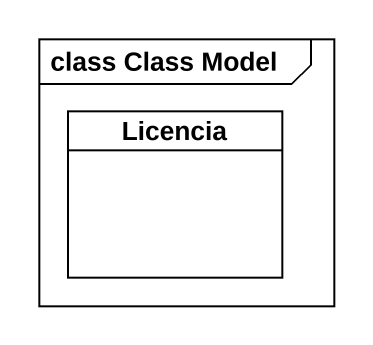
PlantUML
@startuml
mainframe class Class Model
hide circle
hide empty members
class Licencia
@enduml
